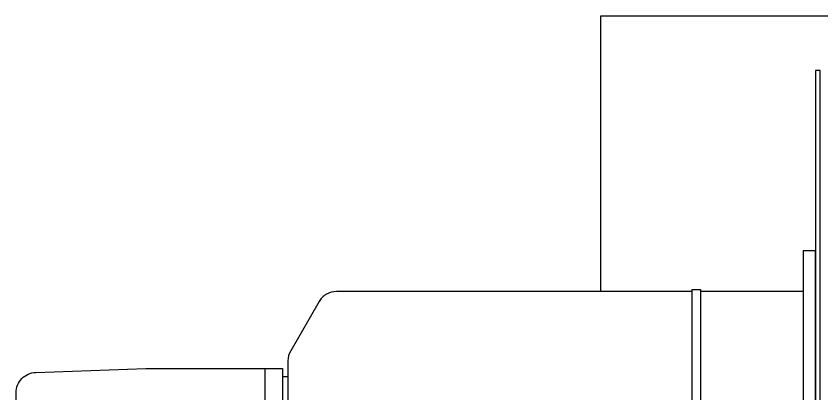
# Model space of a CAD drawing. Extents: x -9090 to 1625, y 0 to 4740.
# Drawn here: x -9090 to -7104, y 1893 to 2824 of the extents above; entities that cross this region are included whole.
import ezdxf

# ---------------------------------------------------------------- set-up
doc = ezdxf.new("R2010")
doc.units = 0
doc.linetypes.add('MITTE', pattern=[2, 1.25, -0.25, 0.25, -0.25])
doc.layers.add('LOOS_L0', color=5, linetype='CONTINUOUS')
doc.layers.add('LOOS_L2', color=7, linetype='MITTE')

# ---------------------------------------------------------------- blocks, each defined once
blk = doc.blocks.new('LOOS_KESSEL_574A1')
at = {"layer": 'LOOS_L0'}
for p, q in [((-7050, 2824), (-7650, 2824)), ((-7650, 2824), (-7650, 2145.1))]:
    blk.add_line(p, q, dxfattribs=at)
blk.add_lwpolyline([(-7108, 2690.1), (-7120, 2690.1), (-7120, 1020.1), (-7108, 1020.1)], close=True, dxfattribs=at)
blk = doc.blocks.new('LOOS_BRENNER_50AA1')
at = {"layer": 'LOOS_L0'}
for p, q in [((-7423.46382, 2145.061792), (-8300.158155, 2145.061792)), ((-7149.999464, 2145.061792), (-7403.46382, 2145.061792)), ((-8343.459547, 2120.061486), (-8413.301466, 1999.091027)), ((-8420.000074, 1974.091027), (-8420.000074, 1865.061486)), ((-8476.133497, 1445.061792), (-8476.133497, 1955.061792)), ((-8433.643263, 1935.415185), (-8420.000074, 1935.415185)), ((-9089.999464, 1504.519494), (-9089.999464, 1895.603479)), ((-8420.000074, 1855.062097), (-8420.000074, 1163.06167)), ((-7760.001905, 1565.061486), (-7149.999464, 1565.061486)), ((-7583.540724, 1540.577539), (-7376.459425, 1540.57937)), ((-7850.000685, 1163.06167), (-7850.001905, 1475.060876)), ((-8420.000074, 1464.708703), (-8433.643263, 1464.708703)), ((-7857.000197, 1128.394311), (-8413.000563, 1128.395227)), ((-8413.000563, 1111.728051), (-7857.000197, 1111.728051))]:
    blk.add_line(p, q, dxfattribs=at)
for points in [[(-7119.999464, 1465.062097), (-7119.999464, 2245.062097), (-7149.999464, 2245.062097), (-7149.999464, 1465.062097)], [(-8420.000074, 1855.062097), (-8425.000074, 1855.062097), (-8425.000074, 1865.061486), (-7423.46382, 1865.061486), (-7423.46382, 2150.061792), (-7403.46382, 2150.061792), (-7403.46382, 1855.062097)], [(-7828.001173, 1145.061792), (-8442.000197, 1145.061792), (-8442.000197, 1150.062097), (-7828.001173, 1150.062097)], [(-7828.001173, 1090.062097), (-8442.000197, 1090.062097), (-8442.000197, 1095.061792), (-7828.001173, 1095.061792)], [(-7828.001173, 1080.061792), (-8442.000197, 1080.061792), (-8442.000197, 1085.061792), (-7828.001173, 1085.061792)]]:
    blk.add_lwpolyline(points, close=True, dxfattribs=at)
for points in [[(-8300.158155, 2145.061792, 0.1316508157), (-8325.158507, 2138.362906, 0.1316542641), (-8343.459547, 2120.061486)], [(-8413.301466, 1999.091027, 0.1316585245), (-8420.000074, 1974.091027)], [(-9089.999464, 1895.603479, -0.1943758785), (-9075.966633, 1930.336371, -0.1943804426), (-9041.74507, 1945.572961)], [(-9041.744459, 1454.550012, -0.1943802645), (-9075.966447, 1469.786595, -0.1943794024), (-9089.999464, 1504.519494)]]:
    blk.add_lwpolyline(points, format="xyb", dxfattribs=at)
for points in [[(-9041.74507, 1945.572961), (-8770.023878, 1955.061792), (-8433.643263, 1955.061792), (-8433.643263, 1445.061792), (-8770.030592, 1445.061792), (-9041.744459, 1454.550012)], [(-7789.284132, 1560.164331), (-7789.284132, 1450.061181), (-7690.717238, 1450.061181), (-7690.718458, 1565.061486)], [(-7583.540724, 1565.061486), (-7583.540724, 1437.061609), (-7376.458204, 1437.061609), (-7376.459425, 1565.061486)], [(-8442.000197, 1155.061792), (-7827.999952, 1155.061792), (-7827.999952, 1163.06167), (-8442.000197, 1163.06167), (-8442.000197, 1155.061792)]]:
    blk.add_lwpolyline(points, dxfattribs=at)
for centre, radius, start, end in [((-7760.002228, 1475.061132), 90.000355, 89.99979462, 180.0001628), ((-8404.667433, 1136.728357), 11.784825, 134.9989509, 225), ((-7865.332716, 1136.728357), 11.784394, 314.9979016, 45.00314748), ((-8404.667433, 1120.061181), 11.78461, 134.9968527, 224.9989509), ((-7865.332716, 1120.061181), 11.784178, 314.9989508, 45.00524561), ((-8404.667433, 1103.394921), 11.784825, 134.9989509, 225), ((-7865.332716, 1103.394921), 11.784394, 314.9979016, 45.00314748)]:
    blk.add_arc(centre, radius, start, end, dxfattribs=at)
at = {"layer": 'LOOS_L2'}
for p, q in [((-8135.000685, 1155.061792), (-8135.000685, 1855.062097)), ((-7403.46382, 1855.062097), (-7119.999464, 1855.062097)), ((-9089.999464, 1700.061792), (-8420.000074, 1700.061792)), ((-7740.000685, 1565.061486), (-7740.000685, 1450.061181)), ((-7479.999464, 1565.061486), (-7479.999464, 1437.061609)), ((-7479.999464, 1437.061609), (-7479.999464, 1102.062097)), ((-7479.999464, 1202.062097), (-7479.999464, 1102.062097)), ((-8432.000197, 1163.06167), (-8432.000197, 1145.061792)), ((-8385.000074, 1163.06167), (-8385.000074, 1145.061792)), ((-8285.000685, 1163.06167), (-8285.000685, 1145.061792)), ((-8185.000685, 1163.06167), (-8185.000685, 1145.061792)), ((-8135.000685, 1155.061792), (-8135.000685, 1080.061792)), ((-8085.000685, 1163.06167), (-8085.000685, 1145.061792)), ((-7985.000685, 1163.06167), (-7985.000685, 1145.061792)), ((-7885.000685, 1163.06167), (-7885.000685, 1145.061792)), ((-7838.001173, 1163.06167), (-7838.001173, 1145.061792)), ((-7529.999464, 1152.062097), (-7429.999464, 1152.062097)), ((-7529.999464, 1152.062097), (-7429.999464, 1152.062097)), ((-8432.000197, 1095.061792), (-8432.000197, 1080.061792)), ((-8385.000074, 1095.061792), (-8385.000074, 1080.061792)), ((-8285.000074, 1095.061792), (-8285.000074, 1080.061792)), ((-8185.000074, 1095.061792), (-8185.000074, 1080.061792)), ((-8085.000685, 1095.061792), (-8085.000685, 1080.061792)), ((-7985.000685, 1095.061792), (-7985.000685, 1080.061792)), ((-7885.000685, 1095.061792), (-7885.000685, 1080.061792)), ((-7838.001173, 1095.061792), (-7838.001173, 1080.061792))]:
    blk.add_line(p, q, dxfattribs=at)

msp = doc.modelspace()

# ---------------------------------------------------------------- block references
for name in ['LOOS_KESSEL_574A1', 'LOOS_BRENNER_50AA1']:
    msp.add_blockref(name, (0, 0))

doc.saveas('drawing.dxf')
